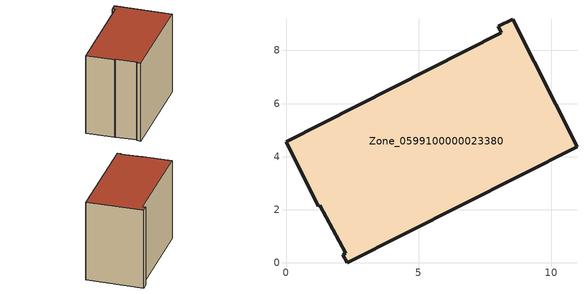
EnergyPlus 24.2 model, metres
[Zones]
Zone_0599100000023380
 floor ground (C_G): 8.11,8.67 7.99,8.91 8.54,9.18 10.96,4.38 2.3,0 2.15,0.31 2.26,0.36 1.27,2.17 1.22,2.14 0,4.56 z3.25
 wall outside (C_F): 0,4.56 1.22,2.14 1.27,2.17 2.26,0.36 2.15,0.31 2.3,0 10.96,4.38 8.54,9.18 7.99,8.91 8.11,8.67 0,4.56 z3.25:11.09
 roof outside (C_R): 1.27,2.17 2.26,0.36 2.15,0.31 2.3,0 10.96,4.38 8.54,9.18 7.99,8.91 8.11,8.67 0,4.56 1.22,2.14 z11.09
[BUILDING]
Pand.0599100000023380: North Axis=0; Terrain=City; Loads Convergence Tolerance Value=0.04; Temperature Convergence Tolerance Value=0.4; Solar Distribution=FullExterior; Maximum Number of Warmup Days=25; Minimum Number of Warmup Days=1
[Site:Location]
Rotterdam.The.Hague.AP_ZH_NLD Design_Conditions: Latitude=51.96; Longitude=4.45; Time Zone=1; Elevation=-4.5
[SITE:GROUNDTEMPERATURE:BUILDINGSURFACE]
18, 18, 18, 18, 18, 18, 18, 18, 18, 18, 18, 18
[MATERIAL] Thermal Absorptance=0.9; Solar Absorptance=0.7; Visible Absorptance=0.7
Name | Roughness | Thickness | Conductivity | Density | Specific Heat
G.TI.1992-2005 | MediumSmooth | 0.15 | 0.06 | 540 | 1210
F.TI.1992-2005 | Rough | 0.3 | 0.12 | 1920 | 840
R.TI.1992-2005 | MediumRough | 0.2 | 0.08 | 1500 | 1000
[CONSTRUCTION]
C_G: G.TI.1992-2005
C_F: F.TI.1992-2005
C_R: R.TI.1992-2005
[ZONE]
Zone_0599100000023380: Type=1; Multiplier=1; Ceiling Height=Autocalculate; Volume=Autocalculate; Floor Area=autocalculate; Part of Total Floor Area=Yes
[ZONEINFILTRATION:DESIGNFLOWRATE]
Infil_Zone_0599100000023380: Zone or ZoneList or Space or SpaceList=Zone_0599100000023380; Schedule=AlwaysOn; Design Flow Rate Calculation Method=Flow/Area; Flow Rate per Floor Area=0.0015; Constant Term Coefficient=1; Temperature Term Coefficient=0; Velocity Term Coefficient=0; Velocity Squared Term Coefficient=0
[HVACTEMPLATE:ZONE:IDEALLOADSAIRSYSTEM]
Zone_0599100000023380: Maximum Heating Supply Air Temperature=50; Minimum Cooling Supply Air Temperature=13; Maximum Heating Supply Air Humidity Ratio=0.0156; Minimum Cooling Supply Air Humidity Ratio=0.0077; Heating Limit=NoLimit; Cooling Limit=NoLimit; Dehumidification Control Type=ConstantSensibleHeatRatio; Cooling Sensible Heat Ratio=0.7; Dehumidification Setpoint=60; Humidification Control Type=None; Humidification Setpoint=30; Outdoor Air Method=None; Outdoor Air Flow Rate per Person=0.00944; Outdoor Air Flow Rate per Zone Floor Area=0; Outdoor Air Flow Rate per Zone=0; Demand Controlled Ventilation Type=None; Outdoor Air Economizer Type=NoEconomizer; Heat Recovery Type=None; Sensible Heat Recovery Effectiveness=0.7; Latent Heat Recovery Effectiveness=0.65
[ZONECONTROL:THERMOSTAT]
ThermostatControl_Zone_0599100000023380: Zone or ZoneList=Zone_0599100000023380; Control Type Schedule=DualSetpointControlType; Control 1=Thermostat_Zone_0599100000023380; Temperature Difference Between Cutout And Setpoint=0
[THERMOSTATSETPOINT:DUALSETPOINT]
Thermostat_Zone_0599100000023380: Heating Setpoint Temperature Schedule=HeatingSetpoint_Zone_0599100000023380; Cooling Setpoint Temperature Schedule=CoolingSetpoint_Zone_0599100000023380
[SCHEDULE:COMPACT]
HeatingSetpoint_Zone_0599100000023380: Through: 12/31, For: AllDays, Until: 24:00, 21
CoolingSetpoint_Zone_0599100000023380: Through: 12/31, For: AllDays, Until: 24:00, 24
DualSetpointControlType: Through: 12/31, For: AllDays, Until: 24:00, 4
AlwaysOn: Through: 12/31, For: AllDays, Until: 24:00, 1
